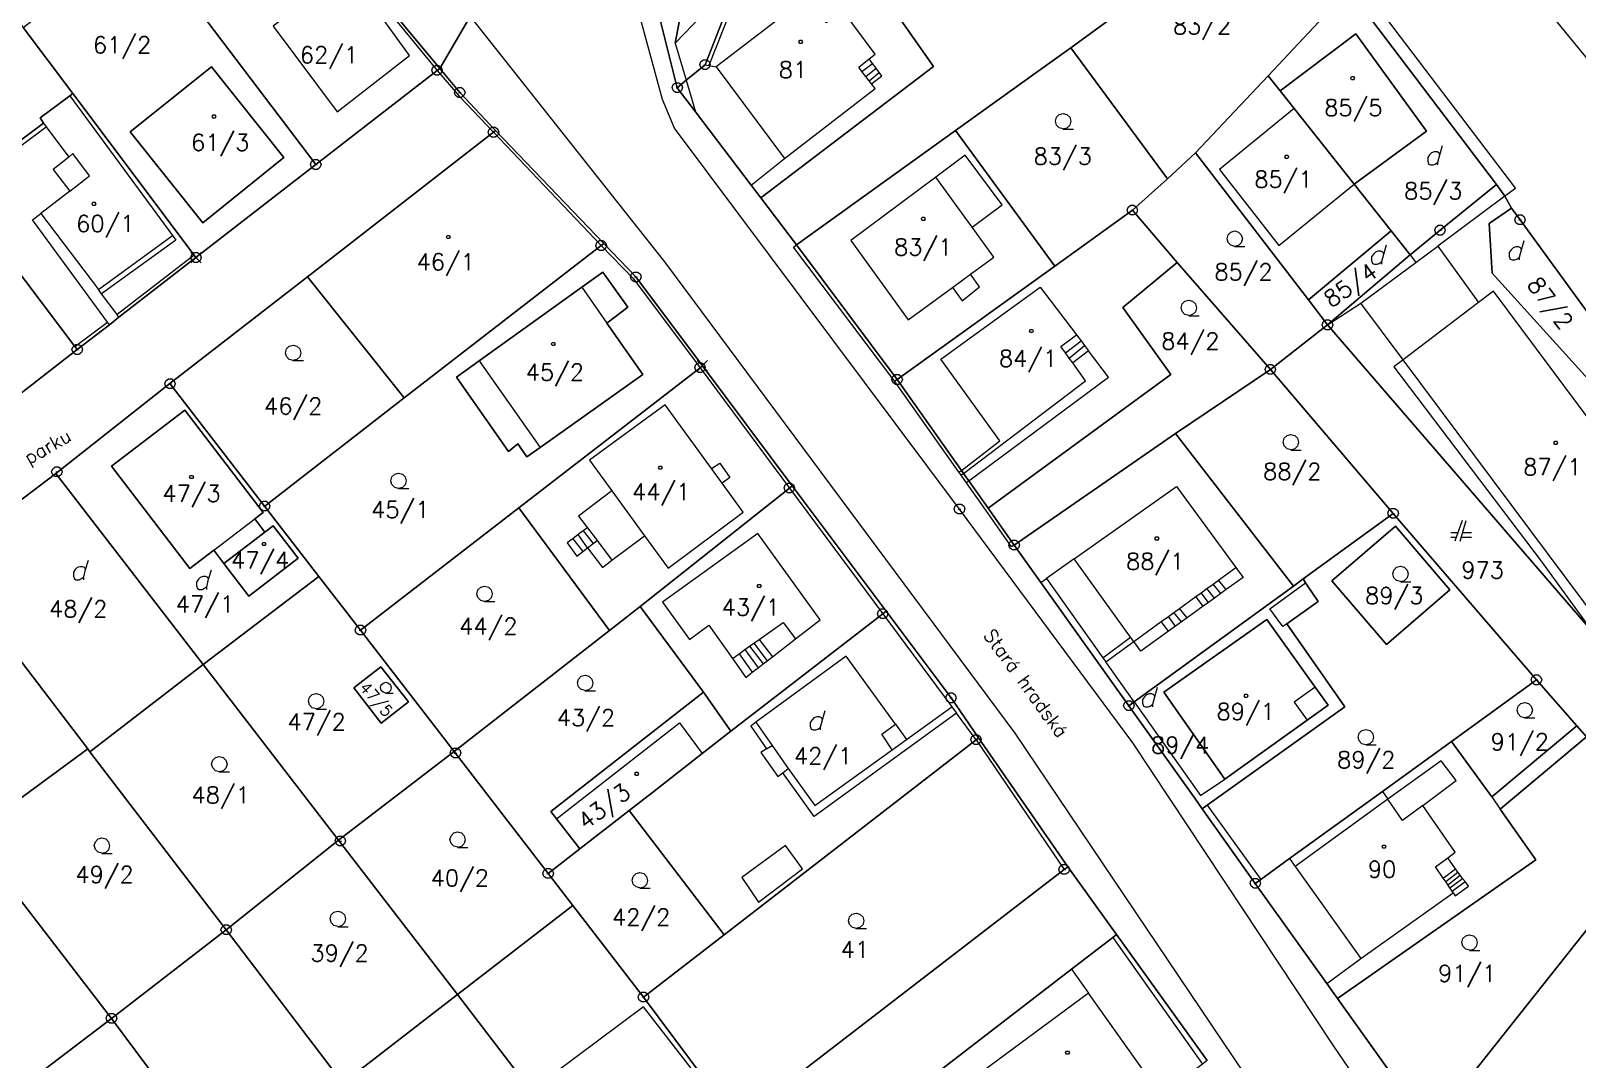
# Model space of a CAD drawing. Extents: x -443817 to 3, y -1171930 to -442383.
# Drawn here: x -443528.6 to -443379.6, y -1170503.4 to -1170404.3 of the extents above; entities that cross this region are included whole.
import ezdxf
from ezdxf.enums import TextEntityAlignment as Align

# ---------------------------------------------------------------- set-up
doc = ezdxf.new("R2010")
doc.units = 0
doc.header["$LTSCALE"] = 0.5
doc.header["$PDMODE"] = 3
doc.header["$PDSIZE"] = 0.5
for name, color, linetype, lineweight in [('KLADPAR', 7, 'Continuous', 0), ('ZAPPAR', 7, 'Continuous', 0), ('ZNACKY', 7, 'Continuous', 0)]:
    doc.layers.add(name, color=color, linetype=linetype, lineweight=lineweight)
doc.styles.add('ROMANS', font='romans.shx', dxfattribs={"height": 0.2})

# ---------------------------------------------------------------- blocks, each defined once
blk = doc.blocks.new('$5')
at = {"color": 0}
blk.add_line((-0.12, 0), (0.12, 0), dxfattribs=at)
at = {"color": 0, "flags": 128}
blk.add_lwpolyline([(0.15, 0.48), (0.4, 0.3), (0.5, 0.01), (0.4, -0.28), (0.15, -0.46), (-0.16, -0.46), (-0.41, -0.28), (-0.51, 0.01), (-0.41, 0.3), (-0.16, 0.48), (0.15, 0.48)], dxfattribs=at)
blk = doc.blocks.new('$45')
at = {"color": 0, "flags": 128}
blk.add_lwpolyline([(0.09, 0.15), (0.18, 0), (0.09, -0.15), (-0.09, -0.15), (-0.18, 0), (-0.09, 0.15), (0.09, 0.15)], dxfattribs=at)
blk = doc.blocks.new('$30')
at = {"color": 0, "flags": 128}
blk.add_lwpolyline([(0, 0), (-0.38, 0.1), (-0.65, 0.37), (-0.75, 0.74), (-0.65, 1.11), (-0.38, 1.38), (-0.01, 1.48), (0.36, 1.38), (0.63, 1.11), (0.73, 0.73), (0.63, 0.35), (0.36, 0.08), (-0.02, -0.02), (0.98, -0.02)], dxfattribs=at)
blk = doc.blocks.new('$431')
at = {"color": 0}
blk.add_line((0.63, 0.99), (0.9, 1.89), dxfattribs=at)
at = {"color": 0, "flags": 128}
blk.add_lwpolyline([(0.45, 0), (0.45, 0.27), (0.63, 0.99), (0.54, 1.17), (0.36, 1.26), (0.09, 1.26), (-0.18, 1.17), (-0.36, 0.99), (-0.54, 0.72), (-0.54, 0.36), (-0.45, 0.09), (-0.27, 0), (0, 0), (0.18, 0.09), (0.45, 0.27)], dxfattribs=at)
blk = doc.blocks.new('$432')
at = {"color": 0}
for p, q in [((0.1, 2), (-0.6, 0)), ((-0.1, 0), (0.5, 2)), ((-0.32, 0.8), (-1, 0.8)), ((-1, 0.4), (-0.46, 0.4)), ((0.02, 0.4), (1, 0.4)), ((1, 0.8), (0.14, 0.8))]:
    blk.add_line(p, q, dxfattribs=at)

msp = doc.modelspace()

# ---------------------------------------------------------------- linework, layer by layer
at = {"layer": 'KLADPAR', "color": 7, "linetype": 'Continuous'}
for p, q in [((-443526.23, -1170446.95), (-443515.25, -1170438.28)), ((-443415.27, -1170478.9), (-443402, -1170469.42))]:
    msp.add_line(p, q, dxfattribs=at)
at = {"layer": 'KLADPAR', "color": 7, "linetype": 'Continuous', "flags": 128}
for points in [[(-443486.03, -1170391.68), (-443485.48, -1170392.46), (-443484.13, -1170394.38), (-443485.59, -1170401.72), (-443486.3, -1170402.93), (-443489.23, -1170407.92), (-443496.06, -1170399.68), (-443493.71, -1170398.18), (-443507.16, -1170384.1), (-443523.86, -1170366.62), (-443523.33, -1170366.08), (-443521.33, -1170364.06), (-443518.29, -1170367.66), (-443496.87, -1170393.1), (-443495.79, -1170388.9), (-443493.08, -1170376.96), (-443492.32, -1170378.05), (-443492.07, -1170378.41), (-443489.51, -1170382.35), (-443491.75, -1170383.79), (-443486.03, -1170391.68)], [(-443422.4, -1170384.83), (-443420.2, -1170385.35), (-443414.01, -1170386.9), (-443413.33, -1170387.44), (-443408.38, -1170391.31), (-443428.41, -1170405.94), (-443431.55, -1170408.19), (-443439.51, -1170413.91), (-443454.84, -1170424.92), (-443458.27, -1170420.4), (-443441.65, -1170407.74), (-443448.16, -1170398.43), (-443442.89, -1170394.29), (-443446.93, -1170388.31), (-443446.98, -1170388.23), (-443447.1, -1170388.05), (-443444.43, -1170386.84), (-443440.32, -1170385.49), (-443436.29, -1170384.29), (-443433.1, -1170383.86), (-443429.48, -1170383.83), (-443422.4, -1170384.83)], [(-443524.6, -1170410.35), (-443524.89, -1170410.57), (-443527.75, -1170412.69), (-443527.41, -1170413.18), (-443535.88, -1170419.51), (-443540.88, -1170412.91), (-443554.45, -1170394.99), (-443554.8, -1170394.52), (-443543.89, -1170384.7), (-443543.59, -1170385.1), (-443529.38, -1170403.99), (-443524.6, -1170410.35)], [(-443428.41, -1170405.94), (-443408.38, -1170391.31), (-443401.61, -1170400.3), (-443409.37, -1170408.62), (-443416.38, -1170416.06), (-443419.08, -1170418.56), (-443428.41, -1170405.94)], [(-443512.72, -1170426.14), (-443512.89, -1170425.91), (-443524.6, -1170410.35), (-443529.38, -1170403.99), (-443517.88, -1170395.12), (-443511.66, -1170403.33), (-443501.17, -1170417.18), (-443512.72, -1170426.14)], [(-443501.17, -1170417.18), (-443511.66, -1170403.33), (-443500.19, -1170395.09), (-443499.99, -1170394.94), (-443496.06, -1170399.68), (-443489.23, -1170407.92), (-443489.48, -1170408.11), (-443501.17, -1170417.18)], [(-443397.54, -1170423.58), (-443401.11, -1170419.07), (-443394.13, -1170413.96), (-443400.94, -1170404.59), (-443408.23, -1170410.07), (-443409.37, -1170408.62), (-443401.61, -1170400.3), (-443387.38, -1170419.11), (-443392.81, -1170423.51), (-443395.7, -1170425.88), (-443397.54, -1170423.58)], [(-443394.13, -1170413.96), (-443401.11, -1170419.07), (-443406.88, -1170411.78), (-443408.23, -1170410.07), (-443400.94, -1170404.59), (-443394.13, -1170413.96)], [(-443429.95, -1170426.96), (-443439.51, -1170413.91), (-443431.55, -1170408.19), (-443428.41, -1170405.94), (-443419.08, -1170418.56), (-443422.47, -1170421.57), (-443429.95, -1170426.96)], [(-443416.38, -1170416.06), (-443409.37, -1170408.62), (-443408.23, -1170410.07), (-443406.88, -1170411.78), (-443401.11, -1170419.07), (-443397.54, -1170423.58), (-443405.51, -1170430.22), (-443416.38, -1170416.06)], [(-443524.16, -1170435.01), (-443524.39, -1170434.71), (-443535.63, -1170419.85), (-443535.88, -1170419.51), (-443527.41, -1170413.18), (-443527.75, -1170412.69), (-443524.89, -1170410.57), (-443524.6, -1170410.35), (-443512.89, -1170425.91), (-443512.72, -1170426.14), (-443520.14, -1170431.89), (-443521.07, -1170432.61), (-443524.16, -1170435.01)], [(-443535.24, -1170443.6), (-443546.65, -1170428.75), (-443552.15, -1170421.58), (-443540.88, -1170412.91), (-443535.88, -1170419.51), (-443535.63, -1170419.85), (-443524.39, -1170434.71), (-443524.16, -1170435.01), (-443535.24, -1170443.6)], [(-443473.4, -1170424.79), (-443473.66, -1170424.99), (-443492.64, -1170439.65), (-443501.97, -1170428.01), (-443484.04, -1170414.07), (-443483.84, -1170413.91), (-443473.4, -1170424.79)], [(-443409.17, -1170436.92), (-443418.14, -1170426.61), (-443422.47, -1170421.57), (-443419.08, -1170418.56), (-443416.38, -1170416.06), (-443405.51, -1170430.22), (-443403.66, -1170432.63), (-443409.17, -1170436.92)], [(-443403.66, -1170432.63), (-443395.7, -1170425.88), (-443392.81, -1170423.51), (-443387.38, -1170419.11), (-443386.56, -1170420.24), (-443385.94, -1170421.38), (-443388.08, -1170422.85), (-443387.78, -1170427.64), (-443373.62, -1170443.27), (-443364.34, -1170457.01), (-443368.78, -1170473.26), (-443378.12, -1170462.2), (-443403.66, -1170432.63)], [(-443445.14, -1170437.9), (-443429.95, -1170426.96), (-443422.47, -1170421.57), (-443418.14, -1170426.61), (-443423.39, -1170430.94), (-443418.75, -1170437.4), (-443436.37, -1170450.29), (-443438.24, -1170447.64), (-443438.75, -1170446.93), (-443438.94, -1170446.66), (-443445.14, -1170437.9)], [(-443364.34, -1170457.01), (-443373.62, -1170443.27), (-443387.78, -1170427.64), (-443388.08, -1170422.85), (-443385.94, -1170421.38), (-443385.1, -1170422.5), (-443378.13, -1170432.06), (-443365.4, -1170450.4), (-443363.34, -1170453.95), (-443364.34, -1170457.01)], [(-443463.91, -1170436.57), (-443464.14, -1170436.75), (-443481.61, -1170450.25), (-443496.86, -1170462.03), (-443496.87, -1170462.04), (-443500.87, -1170456.87), (-443506.11, -1170450.1), (-443506.09, -1170450.09), (-443492.64, -1170439.65), (-443473.66, -1170424.99), (-443473.4, -1170424.79), (-443470.32, -1170428.01), (-443463.91, -1170436.57)], [(-443473.52, -1170427.56), (-443471.1, -1170430.93), (-443473.12, -1170432.47), (-443469.64, -1170437.4), (-443479.54, -1170444.43), (-443480.83, -1170445.35), (-443481.69, -1170444.08), (-443482.6, -1170444.83), (-443487.6, -1170437.66), (-443485.42, -1170436.1), (-443475.52, -1170428.99), (-443473.52, -1170427.56)], [(-443471.1, -1170430.93), (-443473.52, -1170427.56), (-443475.52, -1170428.99), (-443485.42, -1170436.1), (-443487.6, -1170437.66), (-443482.6, -1170444.83), (-443481.69, -1170444.08), (-443480.83, -1170445.35), (-443479.54, -1170444.43), (-443469.64, -1170437.4), (-443473.12, -1170432.47), (-443471.1, -1170430.93)], [(-443436.37, -1170450.29), (-443418.75, -1170437.4), (-443423.39, -1170430.94), (-443418.14, -1170426.61), (-443409.17, -1170436.92), (-443418.32, -1170443.09), (-443433.86, -1170453.84), (-443436.37, -1170450.29)], [(-443492.64, -1170439.65), (-443506.09, -1170450.09), (-443506.11, -1170450.1), (-443515.25, -1170438.28), (-443501.97, -1170428.01), (-443492.64, -1170439.65)], [(-443378.12, -1170462.2), (-443368.78, -1170473.26), (-443371.79, -1170480.11), (-443378.69, -1170472.3), (-443379.62, -1170471.25), (-443383.52, -1170466.83), (-443397.33, -1170450.78), (-443409.17, -1170436.92), (-443403.66, -1170432.63), (-443378.12, -1170462.2)], [(-443455.26, -1170448.12), (-443455.53, -1170448.34), (-443469.92, -1170459.75), (-443472.85, -1170462.08), (-443481.61, -1170450.25), (-443464.14, -1170436.75), (-443463.91, -1170436.57), (-443455.26, -1170448.12)], [(-443406.95, -1170457.78), (-443418.32, -1170443.09), (-443409.17, -1170436.92), (-443397.33, -1170450.78), (-443406.02, -1170457.1), (-443406.95, -1170457.78)], [(-443513.78, -1170440.85), (-443520.85, -1170446.25), (-443513.32, -1170456.1), (-443511.01, -1170454.34), (-443510.04, -1170455.61), (-443507.64, -1170458.75), (-443502.88, -1170455.11), (-443505.28, -1170451.97), (-443506.07, -1170452.58), (-443507.04, -1170451.31), (-443506.25, -1170450.7), (-443513.78, -1170440.85)], [(-443520.85, -1170446.25), (-443513.78, -1170440.85), (-443506.25, -1170450.7), (-443507.04, -1170451.31), (-443506.07, -1170452.58), (-443510.04, -1170455.61), (-443511.01, -1170454.34), (-443513.32, -1170456.1), (-443520.85, -1170446.25)], [(-443433.86, -1170453.84), (-443418.32, -1170443.09), (-443406.95, -1170457.78), (-443422.3, -1170468.95), (-443422.8, -1170469.31), (-443431.29, -1170457.44), (-443433.86, -1170453.84)], [(-443526.23, -1170446.95), (-443512.03, -1170465.35), (-443522.94, -1170473.74), (-443523.15, -1170473.46), (-443537.13, -1170455.19), (-443526.23, -1170446.95)], [(-443446.2, -1170460.2), (-443446.53, -1170460.46), (-443461.17, -1170471.77), (-443463.79, -1170467.99), (-443469.92, -1170459.75), (-443455.53, -1170448.34), (-443455.26, -1170448.12), (-443446.2, -1170460.2)], [(-443472.85, -1170462.08), (-443487.83, -1170473.73), (-443496.87, -1170462.04), (-443496.86, -1170462.03), (-443481.61, -1170450.25), (-443472.85, -1170462.08)], [(-443505.28, -1170451.97), (-443502.88, -1170455.11), (-443507.64, -1170458.75), (-443510.04, -1170455.61), (-443506.07, -1170452.58), (-443505.28, -1170451.97)], [(-443368.78, -1170473.26), (-443364.34, -1170457.01), (-443363.34, -1170453.95), (-443357.33, -1170463.8), (-443360.7, -1170476.25), (-443362.52, -1170482.83), (-443366.84, -1170488.9), (-443372.45, -1170497.02), (-443386.42, -1170517.26), (-443389.27, -1170521.39), (-443395.16, -1170508.07), (-443391.46, -1170506.98), (-443371.95, -1170482.43), (-443371.79, -1170480.11), (-443368.78, -1170473.26)], [(-443537.13, -1170455.19), (-443523.15, -1170473.46), (-443534.47, -1170481.79), (-443537.94, -1170477.26), (-443548.32, -1170463.75), (-443537.13, -1170455.19)], [(-443469.92, -1170459.75), (-443463.79, -1170467.99), (-443478.51, -1170479.51), (-443477.96, -1170480.22), (-443475.71, -1170483.09), (-443478.77, -1170485.47), (-443487.83, -1170473.73), (-443472.85, -1170462.08), (-443469.92, -1170459.75)], [(-443437.29, -1170472.41), (-443437.53, -1170472.59), (-443461.81, -1170491.38), (-443470.96, -1170479.41), (-443468.73, -1170477.67), (-443463.93, -1170473.92), (-443461.17, -1170471.77), (-443446.53, -1170460.46), (-443446.2, -1170460.2), (-443439.95, -1170468.56), (-443437.29, -1170472.41)], [(-443409.5, -1170461.01), (-443419.44, -1170468.02), (-443413.56, -1170476.38), (-443405.62, -1170470.7), (-443403.6, -1170469.26), (-443404.85, -1170467.51), (-443409.5, -1170461.01)], [(-443409.5, -1170461.01), (-443404.85, -1170467.51), (-443403.6, -1170469.26), (-443405.62, -1170470.7), (-443413.56, -1170476.38), (-443419.44, -1170468.02), (-443409.5, -1170461.01)], [(-443461.17, -1170471.77), (-443463.93, -1170473.92), (-443468.73, -1170477.67), (-443470.96, -1170479.41), (-443475.71, -1170483.09), (-443477.96, -1170480.22), (-443478.51, -1170479.51), (-443463.79, -1170467.99), (-443461.17, -1170471.77)], [(-443410.62, -1170486.43), (-443410.1, -1170486.05), (-443407.32, -1170484.04), (-443398.37, -1170477.57), (-443391.7, -1170472.75), (-443387.83, -1170478.09), (-443379.62, -1170471.25), (-443378.69, -1170472.3), (-443387.01, -1170479.28), (-443383.57, -1170484.15), (-443402.7, -1170497.51), (-443403.72, -1170496.08), (-443410.62, -1170486.43)], [(-443387.01, -1170479.28), (-443378.69, -1170472.3), (-443371.79, -1170480.11), (-443371.95, -1170482.43), (-443391.46, -1170506.98), (-443395.16, -1170508.07), (-443402.7, -1170497.51), (-443383.57, -1170484.15), (-443387.01, -1170479.28)], [(-443534.47, -1170481.79), (-443523.15, -1170473.46), (-443522.94, -1170473.74), (-443509.8, -1170490.9), (-443520.86, -1170499.43), (-443534.47, -1170481.79)], [(-443476.39, -1170488.56), (-443487.5, -1170497.13), (-443498.97, -1170482.26), (-443487.83, -1170473.73), (-443478.77, -1170485.47), (-443476.39, -1170488.56)], [(-443460.63, -1170509.39), (-443469.58, -1170497.39), (-443461.81, -1170491.38), (-443437.53, -1170472.59), (-443437.29, -1170472.41), (-443428.69, -1170484.82), (-443429.04, -1170485.09), (-443460.63, -1170509.39)], [(-443520.86, -1170499.43), (-443532.33, -1170508.13), (-443547.24, -1170488.47), (-443549.12, -1170486), (-443537.94, -1170477.26), (-443534.47, -1170481.79), (-443520.86, -1170499.43)], [(-443469.58, -1170497.39), (-443476.39, -1170488.56), (-443478.77, -1170485.47), (-443475.71, -1170483.09), (-443470.96, -1170479.41), (-443461.81, -1170491.38), (-443469.58, -1170497.39)], [(-443460.63, -1170509.39), (-443429.04, -1170485.09), (-443428.69, -1170484.82), (-443423.99, -1170491.36), (-443424.34, -1170491.63), (-443428.34, -1170494.7), (-443441.94, -1170505.15), (-443455.75, -1170515.76), (-443463.58, -1170521.85), (-443466.62, -1170524.22), (-443477.88, -1170532.97), (-443504.7, -1170553.83), (-443504.25, -1170557.12), (-443517.03, -1170549.45), (-443511.98, -1170549.25), (-443504.78, -1170543.64), (-443493.94, -1170535.21), (-443482.58, -1170526.37), (-443471.64, -1170517.86), (-443460.63, -1170509.39)], [(-443471.64, -1170517.86), (-443487.5, -1170497.13), (-443476.39, -1170488.56), (-443469.58, -1170497.39), (-443460.63, -1170509.39), (-443471.64, -1170517.86)], [(-443495.84, -1170509.28), (-443507.07, -1170517.94), (-443520.86, -1170499.43), (-443509.8, -1170490.9), (-443498.58, -1170505.67), (-443495.84, -1170509.28)], [(-443415.27, -1170503.49), (-443415.71, -1170503.83), (-443419.66, -1170506.86), (-443428.2, -1170513.4), (-443430.33, -1170515.03), (-443434.79, -1170518.45), (-443436.5, -1170516.53), (-443434.64, -1170515), (-443441.94, -1170505.15), (-443428.34, -1170494.7), (-443424.34, -1170491.63), (-443423.99, -1170491.36), (-443415.27, -1170503.49)], [(-443482.58, -1170526.37), (-443495.84, -1170509.28), (-443498.58, -1170505.67), (-443487.5, -1170497.13), (-443471.64, -1170517.86), (-443482.58, -1170526.37)], [(-443506.82, -1170518.28), (-443517.88, -1170526.76), (-443532.33, -1170508.13), (-443520.86, -1170499.43), (-443507.07, -1170517.94), (-443506.82, -1170518.28)]]:
    msp.add_lwpolyline(points, close=True, dxfattribs=at)
for points in [[(-443458.02, -1170396.61), (-443466.52, -1170405.48), (-443466.16, -1170403.45)], [(-443466.16, -1170403.45), (-443466.52, -1170405.48), (-443458.02, -1170396.61)], [(-443448.16, -1170398.43), (-443441.65, -1170407.74), (-443458.27, -1170420.4), (-443459.21, -1170419.16), (-443464.57, -1170412.1), (-443466.33, -1170409.78), (-443465.47, -1170409.06), (-443463.66, -1170407.56), (-443461.67, -1170402.57)], [(-443378.13, -1170432.06), (-443385.1, -1170422.5), (-443385.94, -1170421.38), (-443386.56, -1170420.24), (-443387.38, -1170419.11), (-443401.61, -1170400.3)], [(-443461.67, -1170402.57), (-443463.66, -1170407.56), (-443465.47, -1170409.06), (-443466.33, -1170409.78), (-443468.26, -1170402.07)], [(-443468.26, -1170402.07), (-443466.33, -1170409.78), (-443464.57, -1170412.1), (-443459.21, -1170419.16), (-443458.27, -1170420.4), (-443454.84, -1170424.92), (-443445.14, -1170437.9), (-443438.94, -1170446.66), (-443438.75, -1170446.93), (-443438.24, -1170447.64), (-443436.37, -1170450.29), (-443433.86, -1170453.84), (-443431.29, -1170457.44), (-443422.8, -1170469.31), (-443416.39, -1170478.32), (-443415.74, -1170479.23), (-443410.62, -1170486.43), (-443403.72, -1170496.08), (-443402.7, -1170497.51), (-443395.16, -1170508.07)], [(-443415.27, -1170503.49), (-443423.99, -1170491.36), (-443428.69, -1170484.82), (-443437.29, -1170472.41), (-443439.95, -1170468.56), (-443446.2, -1170460.2), (-443455.26, -1170448.12), (-443463.91, -1170436.57), (-443470.32, -1170428.01), (-443473.4, -1170424.79), (-443483.84, -1170413.91), (-443487.29, -1170410.25), (-443489.23, -1170407.92), (-443486.3, -1170402.93)], [(-443535.24, -1170443.6), (-443524.16, -1170435.01), (-443521.07, -1170432.61), (-443520.14, -1170431.89), (-443512.72, -1170426.14), (-443501.17, -1170417.18), (-443489.48, -1170408.11), (-443489.23, -1170407.92), (-443487.29, -1170410.25), (-443483.84, -1170413.91), (-443484.04, -1170414.07), (-443501.97, -1170428.01), (-443515.25, -1170438.28), (-443526.23, -1170446.95), (-443537.13, -1170455.19)], [(-443515.25, -1170438.28), (-443506.11, -1170450.1), (-443500.87, -1170456.87), (-443512.03, -1170465.35), (-443526.23, -1170446.95)], [(-443402, -1170469.42), (-443407.57, -1170461.41), (-443404.56, -1170459.27), (-443405.77, -1170457.47), (-443406.02, -1170457.1), (-443397.33, -1170450.78), (-443383.52, -1170466.83), (-443391.7, -1170472.75), (-443398.37, -1170477.57), (-443407.32, -1170484.04), (-443410.1, -1170486.05), (-443410.62, -1170486.43), (-443415.74, -1170479.23), (-443415.27, -1170478.9)], [(-443498.97, -1170482.26), (-443512.03, -1170465.35), (-443500.87, -1170456.87)], [(-443500.87, -1170456.87), (-443496.87, -1170462.04), (-443487.83, -1170473.73), (-443498.97, -1170482.26)], [(-443406.02, -1170457.1), (-443405.77, -1170457.47), (-443404.56, -1170459.27), (-443407.57, -1170461.41), (-443402, -1170469.42), (-443415.27, -1170478.9), (-443415.74, -1170479.23), (-443416.39, -1170478.32), (-443422.8, -1170469.31), (-443422.3, -1170468.95)], [(-443422.3, -1170468.95), (-443406.95, -1170457.78), (-443406.02, -1170457.1)]]:
    msp.add_lwpolyline(points, dxfattribs=at)
at = {"layer": 'KLADPAR', "color": 7, "linetype": 'Continuous'}
for p in [(-443512.72, -1170426.14), (-443463.91, -1170436.57)]:
    msp.add_point(p, dxfattribs=at)
for points in [[(-443512.05, -1170422.8), (-443504.24, -1170416.49), (-443511.23, -1170407.77), (-443519.06, -1170414.04)], [(-443504.24, -1170416.49), (-443512.05, -1170422.8), (-443519.06, -1170414.04), (-443511.23, -1170407.77)], [(-443454.84, -1170424.92), (-443439.51, -1170413.91), (-443429.95, -1170426.96), (-443445.14, -1170437.9)], [(-443403.66, -1170432.63), (-443405.51, -1170430.22), (-443397.54, -1170423.58), (-443395.7, -1170425.88)], [(-443403.24, -1170457.28), (-443397.99, -1170463.4), (-443391.87, -1170458.14), (-443397.12, -1170452.03)], [(-443397.12, -1170452.03), (-443391.87, -1170458.14), (-443397.99, -1170463.4), (-443403.24, -1170457.28)], [(-443512.03, -1170465.35), (-443498.97, -1170482.26), (-443509.8, -1170490.9), (-443522.94, -1170473.74)], [(-443497.5, -1170467.58), (-443494.89, -1170465.56), (-443492.25, -1170468.95), (-443494.86, -1170470.98)], [(-443494.89, -1170465.56), (-443497.5, -1170467.58), (-443494.86, -1170470.98), (-443492.25, -1170468.95)], [(-443379.62, -1170471.25), (-443387.83, -1170478.09), (-443391.7, -1170472.75), (-443383.52, -1170466.83)], [(-443498.58, -1170505.67), (-443509.8, -1170490.9), (-443498.97, -1170482.26), (-443487.5, -1170497.13)]]:
    msp.add_3dface(points, dxfattribs=at)
at = {"layer": 'ZAPPAR', "color": 7, "linetype": 'Continuous'}
for p, q in [((-443500.19, -1170395.09), (-443489.48, -1170408.11)), ((-443466.52, -1170405.48), (-443465.47, -1170409.06)), ((-443448.53, -1170408.21), (-443447.51, -1170407.43)), ((-443448.16, -1170408.69), (-443447.16, -1170407.89)), ((-443465.47, -1170409.06), (-443464.57, -1170412.1)), ((-443447.84, -1170409.1), (-443446.86, -1170408.3)), ((-443524.89, -1170410.57), (-443514.99, -1170424.01)), ((-443535.63, -1170419.85), (-443527.15, -1170413.53)), ((-443484.04, -1170414.07), (-443473.66, -1170424.99)), ((-443459.21, -1170419.16), (-443456.01, -1170416.6)), ((-443438.58, -1170416.29), (-443441.41, -1170418.4)), ((-443437.9, -1170423.22), (-443441.41, -1170418.4)), ((-443524.89, -1170419.75), (-443527.68, -1170421.89)), ((-443386.56, -1170420.24), (-443393.03, -1170425.04)), ((-443527.68, -1170421.89), (-443522.13, -1170429.23)), ((-443512.89, -1170425.91), (-443520.33, -1170431.63)), ((-443395.7, -1170425.88), (-443395.14, -1170426.6)), ((-443475.52, -1170428.99), (-443473.12, -1170432.47)), ((-443439.82, -1170429.03), (-443438.07, -1170427.75)), ((-443403.66, -1170432.63), (-443400.44, -1170430.52)), ((-443524.39, -1170434.71), (-443521.26, -1170432.35)), ((-443428.92, -1170435.32), (-443427.42, -1170434.16)), ((-443428.55, -1170435.83), (-443427.08, -1170434.61)), ((-443427.86, -1170433.59), (-443427.42, -1170434.16)), ((-443427.42, -1170434.16), (-443427.08, -1170434.61)), ((-443485.42, -1170436.1), (-443479.54, -1170444.43)), ((-443428.55, -1170435.83), (-443428.92, -1170435.32)), ((-443464.14, -1170436.75), (-443455.53, -1170448.34)), ((-443445.14, -1170437.9), (-443445.37, -1170438.07)), ((-443438.94, -1170446.66), (-443439.18, -1170446.84)), ((-443438.75, -1170446.93), (-443438.98, -1170447.11)), ((-443455.53, -1170448.34), (-443446.53, -1170460.46)), ((-443472.64, -1170448.61), (-443469.48, -1170452.94)), ((-443511.01, -1170454.34), (-443507.04, -1170451.31)), ((-443474.97, -1170454.11), (-443475.89, -1170452.83)), ((-443475, -1170452.16), (-443475.4, -1170452.46)), ((-443475.4, -1170452.46), (-443474.43, -1170453.7)), ((-443476.41, -1170453.23), (-443475.44, -1170454.47)), ((-443431.29, -1170457.44), (-443430.74, -1170457.05)), ((-443414.69, -1170457.59), (-443414.16, -1170457.21)), ((-443414.16, -1170457.21), (-443412.49, -1170455.99)), ((-443413.43, -1170458.12), (-443414.16, -1170457.21)), ((-443417.92, -1170459.93), (-443416.35, -1170458.79)), ((-443416.35, -1170458.79), (-443415.85, -1170458.43)), ((-443415.64, -1170459.73), (-443416.35, -1170458.79)), ((-443415.85, -1170458.43), (-443415.29, -1170458.02)), ((-443415.13, -1170459.36), (-443415.85, -1170458.43)), ((-443415.29, -1170458.02), (-443414.69, -1170457.59)), ((-443414.55, -1170458.94), (-443415.29, -1170458.02)), ((-443413.95, -1170458.5), (-443414.69, -1170457.59)), ((-443413.95, -1170458.5), (-443414.55, -1170458.94)), ((-443413.43, -1170458.12), (-443413.95, -1170458.5)), ((-443419, -1170460.71), (-443418.48, -1170460.33)), ((-443418.48, -1170460.33), (-443417.92, -1170459.93)), ((-443417.73, -1170461.24), (-443418.48, -1170460.33)), ((-443417.19, -1170460.85), (-443417.92, -1170459.93)), ((-443415.64, -1170459.73), (-443417.19, -1170460.85)), ((-443415.13, -1170459.36), (-443415.64, -1170459.73)), ((-443414.55, -1170458.94), (-443415.13, -1170459.36)), ((-443446.53, -1170460.46), (-443439.87, -1170469.43)), ((-443419.68, -1170461.2), (-443419, -1170460.71)), ((-443418.99, -1170462.14), (-443419.68, -1170461.2)), ((-443418.3, -1170461.65), (-443419, -1170460.71)), ((-443418.3, -1170461.65), (-443418.99, -1170462.14)), ((-443417.73, -1170461.24), (-443418.3, -1170461.65)), ((-443417.19, -1170460.85), (-443417.73, -1170461.24)), ((-443458.96, -1170463.29), (-443457.68, -1170464.99)), ((-443458.45, -1170462.93), (-443457.16, -1170464.59)), ((-443425.31, -1170464.71), (-443422.64, -1170462.71)), ((-443422.34, -1170463.13), (-443422.64, -1170462.71)), ((-443460.38, -1170464.3), (-443459.1, -1170466.09)), ((-443459.82, -1170463.91), (-443458.55, -1170465.66)), ((-443459.36, -1170463.58), (-443458.07, -1170465.29)), ((-443450.05, -1170464.53), (-443458.76, -1170470.91)), ((-443445.31, -1170471.08), (-443450.05, -1170464.53)), ((-443422.3, -1170468.95), (-443425.04, -1170465.09)), ((-443437.53, -1170472.59), (-443439.42, -1170470.04)), ((-443457.73, -1170473.48), (-443457.2, -1170473.13)), ((-443437.53, -1170472.59), (-443429.04, -1170485.09)), ((-443398.37, -1170477.57), (-443397.85, -1170478.32)), ((-443387.83, -1170478.09), (-443387.01, -1170479.28)), ((-443415.27, -1170478.9), (-443410.1, -1170486.05)), ((-443407.32, -1170484.04), (-443406.78, -1170484.79)), ((-443391.32, -1170485.02), (-443392.08, -1170483.98)), ((-443392.51, -1170485.92), (-443391.32, -1170485.02)), ((-443392.27, -1170486.26), (-443391.09, -1170485.33)), ((-443392.07, -1170486.56), (-443390.87, -1170485.63)), ((-443391.09, -1170485.33), (-443391.32, -1170485.02)), ((-443390.87, -1170485.63), (-443391.09, -1170485.33)), ((-443390.64, -1170485.94), (-443390.87, -1170485.63)), ((-443392.07, -1170486.56), (-443392.27, -1170486.26)), ((-443391.86, -1170486.86), (-443392.07, -1170486.56)), ((-443391.86, -1170486.86), (-443390.64, -1170485.94)), ((-443391.64, -1170487.19), (-443391.86, -1170486.86)), ((-443391.64, -1170487.19), (-443390.41, -1170486.25)), ((-443391.54, -1170487.34), (-443391.64, -1170487.19)), ((-443390.41, -1170486.25), (-443390.64, -1170485.94)), ((-443400.44, -1170493.66), (-443391.54, -1170487.34)), ((-443424.34, -1170491.63), (-443415.71, -1170503.83)), ((-443403.72, -1170496.08), (-443400.44, -1170493.66)), ((-443428.34, -1170494.7), (-443426.69, -1170497.01))]:
    msp.add_line(p, q, dxfattribs=at)
at = {"layer": 'ZAPPAR', "color": 7, "linetype": 'Continuous', "flags": 128}
for points in [[(-443343.87, -1170454.25), (-443345.78, -1170451.37), (-443358.98, -1170432.31), (-443371.78, -1170415.27), (-443385.74, -1170398.28), (-443403.31, -1170379.2), (-443406.75, -1170375.83), (-443420.2, -1170364.24), (-443430, -1170356.26), (-443445.17, -1170346.58)], [(-443446.93, -1170388.31), (-443447.86, -1170388.74), (-443451.07, -1170390.62), (-443454.99, -1170393.62), (-443457.31, -1170396.21), (-443458.45, -1170397.71), (-443459.8, -1170399.93), (-443461.32, -1170402.68), (-443463.29, -1170407.63)], [(-443401.61, -1170400.3), (-443400.74, -1170399.47), (-443385.54, -1170419.49), (-443386.56, -1170420.24)], [(-443390.82, -1170522.76), (-443399.19, -1170507.75), (-443403.12, -1170502.01), (-443422.43, -1170472.89), (-443439.13, -1170450.37), (-443466.59, -1170413.66), (-443467.75, -1170410.92), (-443470.15, -1170402.17)], [(-443486.3, -1170402.93), (-443467.55, -1170426.56), (-443433.8, -1170471.95), (-443409.62, -1170507.86), (-443397.33, -1170528.47)], [(-443489.48, -1170408.11), (-443487.31, -1170410.62), (-443484.04, -1170414.07)], [(-443463.66, -1170407.56), (-443463.29, -1170407.63), (-443462.57, -1170407.78)], [(-443447.62, -1170409.39), (-443446.61, -1170408.63), (-443446.86, -1170408.3), (-443447.16, -1170407.89), (-443447.51, -1170407.43), (-443447.83, -1170407.01)], [(-443406.88, -1170411.78), (-443414.07, -1170417.64), (-443408.36, -1170424.97), (-443401.11, -1170419.07)], [(-443527.41, -1170413.18), (-443527.15, -1170413.53), (-443524.97, -1170416.46)], [(-443437.9, -1170423.22), (-443435.01, -1170421.06), (-443438.58, -1170416.29)], [(-443441.41, -1170418.4), (-443449.59, -1170424.5), (-443444.08, -1170432.15), (-443439.82, -1170429.03)], [(-443521.07, -1170432.61), (-443521.26, -1170432.35), (-443528.47, -1170422.49), (-443527.68, -1170421.89)], [(-443438.07, -1170427.75), (-443435.81, -1170426.1), (-443437.9, -1170423.22)], [(-443473.66, -1170424.99), (-443470.54, -1170428.2), (-443464.14, -1170436.75)], [(-443438.24, -1170447.64), (-443438.47, -1170447.83), (-443438.98, -1170447.11), (-443439.18, -1170446.84), (-443445.37, -1170438.07), (-443455.12, -1170425.14), (-443454.84, -1170424.92)], [(-443400.44, -1170430.52), (-443395.14, -1170426.6), (-443393.03, -1170425.04), (-443389.1, -1170430.47), (-443396.36, -1170435.99)], [(-443438.94, -1170446.66), (-443435.24, -1170443.8), (-443440.94, -1170435.94), (-443431.36, -1170429), (-443427.86, -1170433.59)], [(-443439.82, -1170429.03), (-443438.87, -1170430.31), (-443437.2, -1170428.96), (-443438.07, -1170427.75)], [(-443520.14, -1170431.89), (-443520.33, -1170431.63), (-443521.83, -1170429.64)], [(-443377.27, -1170461.58), (-443396.36, -1170435.99), (-443400.44, -1170430.52)], [(-443368.54, -1170454.99), (-443387.67, -1170429.38), (-443389.1, -1170430.47)], [(-443428.92, -1170435.32), (-443429.36, -1170434.71), (-443427.86, -1170433.59)], [(-443427.08, -1170434.61), (-443426.7, -1170435.11), (-443428.22, -1170436.29), (-443428.55, -1170435.83)], [(-443438.75, -1170446.93), (-443426.98, -1170438.01), (-443428.22, -1170436.29)], [(-443438.24, -1170447.64), (-443424.77, -1170437.65), (-443426.7, -1170435.11)], [(-443396.36, -1170435.99), (-443397.27, -1170436.68), (-443383.08, -1170455.39), (-443378.12, -1170462.2), (-443377.27, -1170461.58)], [(-443467.2, -1170456.07), (-443459.97, -1170450.68), (-443462.02, -1170447.87), (-443463.04, -1170446.46), (-443467.51, -1170440.32), (-443474.8, -1170445.66), (-443472.64, -1170448.61)], [(-443463.04, -1170446.46), (-443462.23, -1170445.93), (-443461.26, -1170447.33), (-443462.02, -1170447.87)], [(-443433.86, -1170453.84), (-443434.12, -1170453.99), (-443436.6, -1170450.48), (-443438.47, -1170447.83)], [(-443428.08, -1170455.17), (-443418.21, -1170448.2), (-443412.49, -1170455.99)], [(-443472.64, -1170448.61), (-443475.85, -1170451.04), (-443475, -1170452.16), (-443474.05, -1170453.41)], [(-443475.4, -1170452.46), (-443475.89, -1170452.83), (-443476.41, -1170453.23), (-443476.94, -1170453.63), (-443476.01, -1170454.91), (-443475.44, -1170454.47), (-443474.97, -1170454.11)], [(-443474.97, -1170454.11), (-443474.43, -1170453.7), (-443474.05, -1170453.41), (-443472.63, -1170455.29)], [(-443474.97, -1170454.11), (-443473.54, -1170456), (-443472.63, -1170455.29)], [(-443472.63, -1170455.29), (-443469.48, -1170452.94), (-443467.2, -1170456.07)], [(-443422.64, -1170462.71), (-443428.08, -1170455.17), (-443430.74, -1170457.05), (-443425.31, -1170464.71)], [(-443412.49, -1170455.99), (-443411.79, -1170456.95), (-443413.43, -1170458.12)], [(-443407.57, -1170461.41), (-443407.96, -1170461.69), (-443409.21, -1170459.97), (-443405.77, -1170457.47)], [(-443461.02, -1170464.76), (-443460.38, -1170464.3), (-443459.82, -1170463.91), (-443459.36, -1170463.58), (-443458.96, -1170463.29), (-443458.45, -1170462.93), (-443456.13, -1170461.29), (-443454.94, -1170462.88)], [(-443425.31, -1170464.71), (-443425.04, -1170465.09), (-443422.34, -1170463.13), (-443419.68, -1170461.2)], [(-443418.99, -1170462.14), (-443421.66, -1170464.07), (-443422.34, -1170463.13)], [(-443404.85, -1170467.51), (-443406.87, -1170468.96), (-443405.62, -1170470.7)], [(-443422.3, -1170468.95), (-443415.91, -1170477.96), (-443413.56, -1170476.38)], [(-443444.24, -1170472.55), (-443439.87, -1170469.43), (-443439.42, -1170470.04), (-443453.15, -1170479.98), (-443456.16, -1170475.77)], [(-443477.96, -1170480.22), (-443466.13, -1170470.97), (-443463.93, -1170473.92)], [(-443458.76, -1170470.91), (-443459.25, -1170471.27), (-443457.73, -1170473.48), (-443458.29, -1170473.82), (-443456.65, -1170476.14), (-443456.16, -1170475.77), (-443455.63, -1170475.37), (-443453.09, -1170478.93)], [(-443458.76, -1170470.91), (-443457.2, -1170473.13), (-443455.63, -1170475.37)], [(-443445.63, -1170473.55), (-443446.61, -1170472.06), (-443445.31, -1170471.08), (-443444.24, -1170472.55)], [(-443453.09, -1170478.93), (-443445.63, -1170473.55), (-443444.24, -1170472.55)], [(-443394.49, -1170478.91), (-443391.25, -1170476.52), (-443392.72, -1170474.61), (-443397.85, -1170478.32), (-443406.78, -1170484.79), (-443400.44, -1170493.66)], [(-443394.49, -1170478.91), (-443396.42, -1170480.36), (-443397.85, -1170478.32)], [(-443392.08, -1170483.98), (-443391.37, -1170483.41), (-443394.49, -1170478.91)], [(-443392.51, -1170485.92), (-443393.25, -1170484.83), (-443392.08, -1170483.98)], [(-443392.27, -1170486.26), (-443392.32, -1170486.19), (-443392.51, -1170485.92)], [(-443391.54, -1170487.34), (-443391.36, -1170487.62), (-443390.08, -1170486.7), (-443390.41, -1170486.25)]]:
    msp.add_lwpolyline(points, dxfattribs=at)
for points in [[(-443456.01, -1170416.6), (-443447.27, -1170409.85), (-443447.62, -1170409.39), (-443447.84, -1170409.1), (-443448.16, -1170408.69), (-443448.53, -1170408.21), (-443448.85, -1170407.8), (-443447.83, -1170407.01), (-443447.26, -1170406.56), (-443450.44, -1170402.26), (-443451.96, -1170403.54), (-443453.8, -1170401.03), (-443462.57, -1170407.78), (-443456.01, -1170416.6)], [(-443524.89, -1170419.75), (-443522.97, -1170418.26), (-443524.59, -1170416.13), (-443524.97, -1170416.46), (-443526.48, -1170417.64), (-443524.89, -1170419.75)], [(-443458.56, -1170452.71), (-443467.75, -1170459.33), (-443465.15, -1170462.92), (-443463.3, -1170461.55), (-443461.02, -1170464.76), (-443459.73, -1170466.58), (-443459.1, -1170466.09), (-443458.55, -1170465.66), (-443458.07, -1170465.29), (-443457.68, -1170464.99), (-443457.16, -1170464.59), (-443454.94, -1170462.88), (-443452.57, -1170461.05), (-443458.56, -1170452.71)], [(-443420.29, -1170505.98), (-443426.69, -1170497.01), (-443437.66, -1170505.11), (-443432.04, -1170513.03), (-443431.27, -1170513.93), (-443420.29, -1170505.98)], [(-443465.04, -1170504.2), (-443469.59, -1170498.32), (-443478.2, -1170504.74), (-443471.35, -1170513.53), (-443463.94, -1170507.95), (-443466.12, -1170505.11), (-443465.04, -1170504.2)]]:
    msp.add_lwpolyline(points, close=True, dxfattribs=at)
at = {"layer": 'ZAPPAR', "color": 7, "linetype": 'Continuous'}
for points in [[(-443498.16, -1170398.35), (-443505.27, -1170403.84), (-443499.12, -1170412.11), (-443492.14, -1170406.68)], [(-443522.13, -1170429.23), (-443514.99, -1170424.01), (-443514.67, -1170424.47), (-443521.83, -1170429.64)], [(-443455.89, -1170482.77), (-443460.11, -1170485.86), (-443458.52, -1170488.22), (-443454.26, -1170485.04)]]:
    msp.add_3dface(points, dxfattribs=at)

# ---------------------------------------------------------------- block references
at = {"layer": 'KLADPAR', "color": 7, "linetype": 'Continuous'}
for name, p in [('$45', (-443454.44, -1170405.36)), ('$45', (-443401.25, -1170408.86)), ('$45', (-443510.98, -1170412.55)), ('$30', (-443429.14, -1170413.74)), ('$431', (-443393.47, -1170417.22)), ('$45', (-443407.59, -1170416.44)), ('$45', (-443522.56, -1170420.96)), ('$45', (-443442.63, -1170422.41)), ('$45', (-443488.41, -1170424.15)), ('$30', (-443412.6, -1170425.06)), ('$431', (-443385.6, -1170426.37)), ('$431', (-443398.87, -1170426.79)), ('$30', (-443417.02, -1170431.72)), ('$45', (-443432.2, -1170433.21)), ('$30', (-443503.35, -1170436.05)), ('$45', (-443478.29, -1170434.46)), ('$30', (-443407.18, -1170444.66)), ('$45', (-443381.67, -1170443.99)), ('$30', (-443493.19, -1170448.38)), ('$45', (-443467.96, -1170446.38)), ('$45', (-443513.15, -1170447.27)), ('$432', (-443390.79, -1170453.46)), ('$45', (-443506.16, -1170453.73)), ('$45', (-443420.11, -1170453.2)), ('$431', (-443523.99, -1170457.18)), ('$30', (-443396.62, -1170457.35)), ('$431', (-443512.13, -1170458.12)), ('$30', (-443484.9, -1170459.26)), ('$45', (-443458.44, -1170457.78)), ('$30', (-443475.21, -1170467.86)), ('$431', (-443420.94, -1170469.43)), ('$30', (-443501.13, -1170469.61)), ('$45', (-443411.51, -1170468.36)), ('$30', (-443384.65, -1170470.47)), ('$431', (-443452.98, -1170471.65)), ('$30', (-443399.96, -1170473.07)), ('$30', (-443510.46, -1170475.67)), ('$45', (-443470.25, -1170475.87)), ('$30', (-443521.77, -1170483.53)), ('$30', (-443487.49, -1170482.95)), ('$45', (-443398.22, -1170482.88)), ('$30', (-443469.93, -1170486.87)), ('$30', (-443499.04, -1170490.58)), ('$30', (-443449.09, -1170490.76)), ('$30', (-443389.96, -1170492.86)), ('$45', (-443428.72, -1170502.73))]:
    msp.add_blockref(name, p, dxfattribs=at)
at = {"layer": 'KLADPAR', "color": 7, "linetype": 'Continuous', "xscale": 0.7, "yscale": 0.7}
msp.add_blockref('$30', (-443494.41, -1170468.09), dxfattribs=at)
at = {"layer": 'ZNACKY', "color": 7, "linetype": 'Continuous'}
for p in [(-443489.48, -1170408.11), (-443463.66, -1170407.56), (-443466.33, -1170409.78), (-443487.29, -1170410.25), (-443484.04, -1170414.07), (-443501.17, -1170417.18), (-443422.47, -1170421.57), (-443392.81, -1170423.51), (-443385.1, -1170422.5), (-443473.66, -1170424.99), (-443512.72, -1170426.14), (-443470.32, -1170428.01), (-443403.66, -1170432.63), (-443524.16, -1170435.01), (-443464.14, -1170436.75), (-443409.17, -1170436.92), (-443515.21, -1170438.3), (-443445.14, -1170437.9), (-443526.12, -1170446.78), (-443455.53, -1170448.34), (-443506.09, -1170450.09), (-443439.13, -1170450.37), (-443397.33, -1170450.78), (-443433.86, -1170453.84), (-443446.53, -1170460.46), (-443496.86, -1170462.03), (-443383.52, -1170466.83), (-443439.95, -1170468.56), (-443422.8, -1170469.31), (-443437.53, -1170472.59), (-443487.7, -1170473.87), (-443498.81, -1170482.35), (-443478.77, -1170485.47), (-443429.04, -1170485.09), (-443410.62, -1170486.43), (-443509.8, -1170490.9), (-443469.58, -1170497.39), (-443520.86, -1170499.43)]:
    msp.add_blockref('$5', p, dxfattribs=at)

# ---------------------------------------------------------------- texts
at = {"layer": 'KLADPAR', "color": 7, "linetype": 'Continuous', "style": 'ROMANS'}
for s, p in [('83/2', (-443415.75, -1170403.02)), ('61/2', (-443519.84, -1170404.85)), ('62/1', (-443499.9, -1170405.82)), ('81', (-443455.18, -1170407.24)), ('85/5', (-443401.17, -1170410.9)), ('61/3', (-443510.38, -1170414.25)), ('83/3', (-443429.18, -1170415.58)), ('85/1', (-443407.91, -1170417.8)), ('85/3', (-443393.47, -1170418.92)), ('60/1', (-443521.46, -1170422.06)), ('83/1', (-443442.63, -1170424.33)), ('46/1', (-443488.65, -1170425.75)), ('85/2', (-443411.76, -1170426.72)), ('84/2', (-443416.88, -1170433.38)), ('84/1', (-443432.52, -1170435.05)), ('45/2', (-443478.13, -1170436.38)), ('46/2', (-443503.35, -1170439.65)), ('87/1', (-443381.99, -1170445.51)), ('88/2', (-443407.06, -1170445.94)), ('47/3', (-443513.15, -1170448.06)), ('44/1', (-443467.88, -1170447.9)), ('45/1', (-443493.03, -1170449.62)), ('47/4', (-443506.53, -1170454.49)), ('88/1', (-443420.27, -1170454.6)), ('973', (-443388.71, -1170455.44)), ('48/2', (-443524.07, -1170459.18)), ('47/1', (-443511.86, -1170458.72)), ('43/1', (-443459.24, -1170459.02)), ('89/3', (-443397.23, -1170457.9)), ('44/2', (-443484.54, -1170460.86)), ('89/1', (-443411.55, -1170469.07)), ('47/2', (-443501.09, -1170470.06)), ('43/2', (-443475.13, -1170469.66)), ('89/4', (-443417.86, -1170472.3)), ('91/2', (-443385.13, -1170471.99)), ('42/1', (-443452.28, -1170473.35)), ('89/2', (-443399.93, -1170473.72)), ('48/1', (-443510.34, -1170477.11)), ('49/2', (-443521.53, -1170484.77)), ('40/2', (-443487.29, -1170485.11)), ('90', (-443398.4, -1170484.26)), ('42/2', (-443469.81, -1170488.87)), ('39/2', (-443498.88, -1170492.34)), ('41', (-443449.21, -1170492)), ('91/1', (-443390.2, -1170494.3))]:
    msp.add_text(s, height=1.6, dxfattribs=at).set_placement(p, align=Align.TOP_CENTER)
for s, height, rotation, p in [('85/4', 1.6, 34.492, (-443401.91, -1170428.12)), ('87/2', 1.6, 306.876, (-443381.55, -1170430.04)), ('47/5', 1.1, 311.804, (-443494.93, -1170468.33)), ('43/3', 1.6, 36.841, (-443473.87, -1170478.37))]:
    msp.add_text(s, height=height, rotation=rotation, dxfattribs=at).set_placement(p, align=Align.TOP_CENTER)
at = {"layer": 'ZNACKY', "color": 7, "linetype": 'Continuous', "style": 'ROMANS'}
for s, rotation, p in [('Do parku', 29.966, (-443531.51, -1170447.67)), ('Stará hradská', 306.017, (-443436.89, -1170462.53))]:
    msp.add_text(s, height=1.3, rotation=rotation, dxfattribs=at).set_placement(p)

doc.saveas('drawing.dxf')
